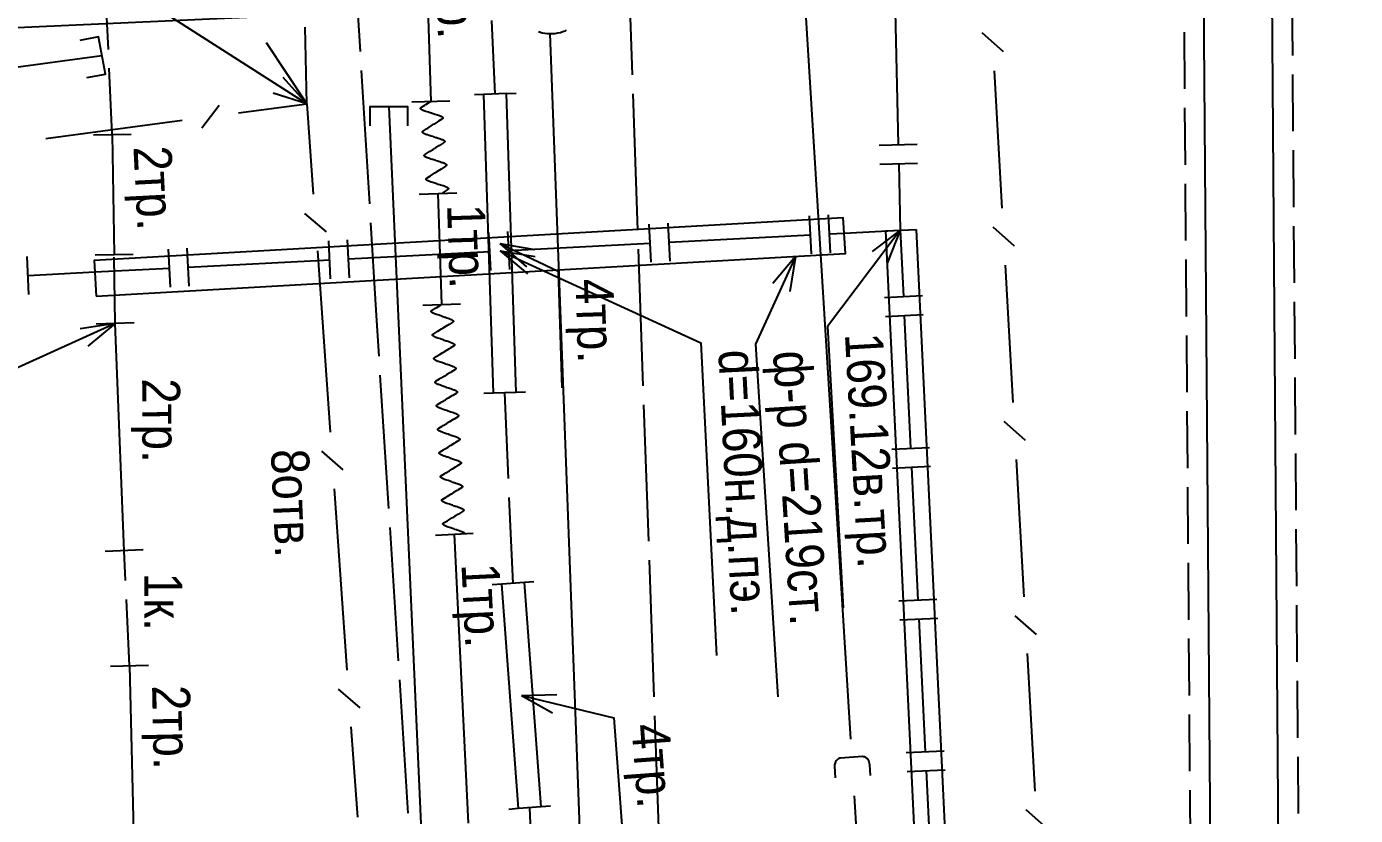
# Model space of a CAD drawing. Header units: metres. Extents: x -3947 to -3704, y 4976 to 6609.
# Drawn here: x -3901.47 to -3866.43, y 6378.33 to 6399.14 of the extents above; entities that cross this region are included whole.
import ezdxf
from ezdxf.enums import TextEntityAlignment as Align

# ---------------------------------------------------------------- set-up
doc = ezdxf.new("R2010")
doc.units = ezdxf.units.M
doc.header["$MEASUREMENT"] = 0
for name, color, linetype, lineweight in [('Водопровод', 7, 'Continuous', 25), ('Водосток', 7, 'Continuous', 25), ('Газопровод', 7, 'Continuous', 25), ('Кабели', 7, 'Continuous', 25), ('Кабель защиты', 7, 'Continuous', 25), ('Кабель связи', 7, 'Continuous', 25), ('Кабель электрический', 7, 'Continuous', 25), ('Канализация самотёчная', 7, 'Continuous', 25)]:
    doc.layers.add(name, color=color, linetype=linetype, lineweight=lineweight)
doc.styles.add('Style-RUSSIAN_1251', font='RUSSIAN_1251.shx')
doc.styles.add('Style-RUSSIAN_1251 I 0.00000', font='RUSSIAN_1251.shx')

msp = doc.modelspace()

# ---------------------------------------------------------------- linework, layer by layer
at = {"layer": 'Водопровод', "linetype": 'Continuous'}
for p, q in [((-3887.669, 6398.952), (-3886.555, 6369.061)), ((-3908.757, 6397.116), (-3899.478, 6398.373)), ((-3891.917, 6397.022), (-3890.372, 6362.448))]:
    msp.add_line(p, q, dxfattribs=at)
at = {"layer": 'Водопровод', "linetype": 'Continuous', "flags": 128}
for points in [[(-3903.681, 6399.016), (-3903.709, 6399.646), (-3888.662, 6400.321), (-3888.633, 6399.692), (-3903.681, 6399.016)], [(-3887.971, 6399.006), (-3887.943, 6398.996), (-3887.876, 6398.978), (-3887.807, 6398.965), (-3887.738, 6398.956), (-3887.669, 6398.952), (-3887.599, 6398.953), (-3887.529, 6398.959), (-3887.46, 6398.97), (-3887.392, 6398.986), (-3887.325, 6399.006), (-3887.26, 6399.031), (-3887.234, 6399.043)], [(-3899.88, 6397.792), (-3899.388, 6397.881), (-3899.567, 6398.865), (-3900.059, 6398.776)], [(-3891.417, 6396.522), (-3891.417, 6397.022), (-3892.417, 6397.022), (-3892.417, 6396.522)]]:
    msp.add_lwpolyline(points, dxfattribs=at)
at = {"layer": 'Водосток', "linetype": 'Continuous'}
for p, q in [((-3882.367, 6422.552), (-3879.741, 6380.342)), ((-3879.647, 6378.845), (-3877.021, 6336.634))]:
    msp.add_line(p, q, dxfattribs=at)
at = {"layer": 'Водосток', "linetype": 'Continuous', "flags": 128}
msp.add_lwpolyline([(-3879.219, 6379.383), (-3879.236, 6379.66), (-3879.241, 6379.699), (-3879.249, 6379.728), (-3879.263, 6379.769), (-3879.284, 6379.804), (-3879.306, 6379.83), (-3879.338, 6379.854), (-3879.371, 6379.872), (-3879.399, 6379.877), (-3879.427, 6379.88), (-3880.011, 6379.844), (-3880.035, 6379.838), (-3880.056, 6379.83), (-3880.08, 6379.814), (-3880.097, 6379.797), (-3880.119, 6379.773), (-3880.138, 6379.746), (-3880.15, 6379.713), (-3880.163, 6379.667), (-3880.165, 6379.63), (-3880.146, 6379.321)], dxfattribs=at)
at = {"layer": 'Газопровод', "linetype": 'Continuous'}
for p, q in [((-3878.568, 6399.536), (-3878.486, 6396.025)), ((-3878.986, 6396.013), (-3877.986, 6396.036)), ((-3878.974, 6395.513), (-3877.974, 6395.536)), ((-3878.474, 6395.525), (-3878.433, 6393.769)), ((-3880.77, 6393.147), (-3880.822, 6394.145)), ((-3880.271, 6393.173), (-3880.322, 6394.171)), ((-3889.223, 6392.707), (-3889.275, 6393.706)), ((-3888.723, 6392.733), (-3888.775, 6393.732)), ((-3884.996, 6392.927), (-3885.048, 6393.926)), ((-3884.497, 6392.953), (-3884.549, 6393.952)), ((-3878.433, 6393.769), (-3879.175, 6393.202)), ((-3878.433, 6393.769), (-3878.776, 6392.9)), ((-3878.433, 6393.769), (-3878.349, 6392.018)), ((-3893.449, 6392.487), (-3893.501, 6393.486)), ((-3892.95, 6392.513), (-3893.002, 6393.512)), ((-3888.749, 6393.233), (-3885.022, 6393.426)), ((-3884.523, 6393.452), (-3880.796, 6393.646)), ((-3901.403, 6392.074), (-3901.454, 6393.073)), ((-3897.675, 6392.268), (-3897.727, 6393.266)), ((-3897.176, 6392.294), (-3897.228, 6393.292)), ((-3897.202, 6392.793), (-3893.475, 6392.987)), ((-3892.976, 6393.013), (-3889.249, 6393.207)), ((-3888.978, 6393.22), (-3888.264, 6392.618)), ((-3888.978, 6393.22), (-3888.055, 6393.072)), ((-3881.193, 6393.074), (-3881.795, 6392.36)), ((-3881.193, 6393.074), (-3881.34, 6392.152)), ((-3878.849, 6391.994), (-3877.85, 6392.041)), ((-3878.825, 6391.494), (-3877.826, 6391.542)), ((-3878.325, 6391.518), (-3878.158, 6388.015)), ((-3878.657, 6387.991), (-3877.658, 6388.039)), ((-3878.633, 6387.492), (-3877.634, 6387.54)), ((-3878.134, 6387.516), (-3877.966, 6384.013)), ((-3878.466, 6383.989), (-3877.467, 6384.037)), ((-3878.442, 6383.49), (-3877.443, 6383.537)), ((-3877.942, 6383.514), (-3877.775, 6380.011)), ((-3878.274, 6379.987), (-3877.275, 6380.035)), ((-3878.25, 6379.487), (-3877.251, 6379.535)), ((-3877.751, 6379.511), (-3877.583, 6376.008))]:
    msp.add_line(p, q, dxfattribs=at)
at = {"layer": 'Газопровод', "linetype": 'Continuous', "flags": 128}
for points in [[(-3899.627, 6392.024), (-3879.88, 6393.149), (-3879.933, 6394.091), (-3899.68, 6392.966), (-3899.627, 6392.024)], [(-3878.433, 6393.769), (-3880.354, 6391.227), (-3879.938, 6383.806)], [(-3880.297, 6393.672), (-3879.911, 6393.692), (-3878.433, 6393.769)], [(-3878.016, 6393.789), (-3872.987, 6288.345), (-3873.787, 6288.307), (-3878.816, 6393.751), (-3878.016, 6393.789)], [(-3888.978, 6393.22), (-3883.691, 6390.796), (-3883.281, 6382.55)], [(-3881.193, 6393.074), (-3882.253, 6390.759), (-3881.66, 6381.462)], [(-3901.428, 6392.573), (-3899.663, 6392.665), (-3897.701, 6392.767)]]:
    msp.add_lwpolyline(points, dxfattribs=at)
at = {"layer": 'Кабели', "linetype": 'Continuous'}
for p, q in [((-3885.485, 6397.369), (-3885.359, 6393.766)), ((-3885.341, 6393.266), (-3885.215, 6389.663)), ((-3885.197, 6389.164), (-3885.071, 6385.561)), ((-3885.054, 6385.061), (-3884.928, 6381.459)), ((-3884.91, 6380.959), (-3884.784, 6377.356))]:
    msp.add_line(p, q, dxfattribs=at)
at = {"layer": 'Кабели', "linetype": 'Continuous', "flags": 128}
msp.add_lwpolyline([(-3885.623, 6401.471), (-3885.564, 6399.631), (-3885.502, 6397.868)], dxfattribs=at)
at = {"layer": 'Кабель защиты', "linetype": 'Continuous'}
for p, q in [((-3891.309, 6397.15), (-3890.309, 6397.182)), ((-3891.12, 6394.722), (-3890.12, 6394.756)), ((-3891.023, 6391.79), (-3890.023, 6391.824)), ((-3890.688, 6385.723), (-3889.69, 6385.771))]:
    msp.add_line(p, q, dxfattribs=at)
at = {"layer": 'Кабель защиты', "linetype": 'Continuous', "flags": 128}
for points in [[(-3890.948, 6401.575), (-3890.809, 6397.166)], [(-3890.785, 6396.855), (-3890.799, 6396.859), (-3890.849, 6396.873), (-3890.871, 6396.88), (-3890.904, 6396.889), (-3890.94, 6396.901), (-3890.965, 6396.909), (-3890.989, 6396.917), (-3891.006, 6396.924), (-3891.023, 6396.932), (-3891.034, 6396.937), (-3891.043, 6396.941), (-3891.05, 6396.946), (-3891.053, 6396.948), (-3891.056, 6396.95), (-3891.062, 6396.954), (-3891.065, 6396.957), (-3891.067, 6396.959), (-3891.07, 6396.961), (-3891.072, 6396.964), (-3891.074, 6396.967), (-3891.076, 6396.969), (-3891.076, 6396.97), (-3891.077, 6396.972), (-3891.078, 6396.973), (-3891.078, 6396.975), (-3891.079, 6396.977), (-3891.079, 6396.978), (-3891.079, 6396.98), (-3891.079, 6396.981), (-3891.079, 6396.982), (-3891.079, 6396.984), (-3891.079, 6396.985), (-3891.078, 6396.986), (-3891.078, 6396.987), (-3891.077, 6396.989), (-3891.076, 6396.991), (-3891.075, 6396.992), (-3891.075, 6396.993), (-3891.074, 6396.994), (-3891.073, 6396.996), (-3891.072, 6396.997), (-3891.071, 6396.998), (-3891.069, 6397), (-3891.067, 6397.002), (-3891.064, 6397.004), (-3891.06, 6397.007), (-3891.057, 6397.009), (-3891.05, 6397.014), (-3890.966, 6397.068), (-3890.938, 6397.085), (-3890.845, 6397.143), (-3890.809, 6397.166)], [(-3890.785, 6396.855), (-3890.77, 6396.851), (-3890.721, 6396.837), (-3890.699, 6396.831), (-3890.666, 6396.821), (-3890.629, 6396.81), (-3890.605, 6396.802), (-3890.581, 6396.793), (-3890.563, 6396.786), (-3890.546, 6396.779), (-3890.535, 6396.774), (-3890.527, 6396.769), (-3890.519, 6396.765), (-3890.516, 6396.763), (-3890.513, 6396.761), (-3890.508, 6396.757), (-3890.504, 6396.754), (-3890.502, 6396.752), (-3890.5, 6396.749), (-3890.497, 6396.747), (-3890.495, 6396.744), (-3890.494, 6396.742), (-3890.493, 6396.74), (-3890.492, 6396.739), (-3890.492, 6396.737), (-3890.491, 6396.736), (-3890.491, 6396.734), (-3890.49, 6396.732), (-3890.49, 6396.73), (-3890.49, 6396.729), (-3890.49, 6396.728), (-3890.491, 6396.727), (-3890.491, 6396.726), (-3890.491, 6396.725), (-3890.492, 6396.723), (-3890.492, 6396.722), (-3890.493, 6396.72), (-3890.494, 6396.718), (-3890.495, 6396.717), (-3890.495, 6396.716), (-3890.497, 6396.715), (-3890.498, 6396.714), (-3890.498, 6396.713), (-3890.501, 6396.71), (-3890.502, 6396.709), (-3890.505, 6396.706), (-3890.509, 6396.704), (-3890.512, 6396.701), (-3890.519, 6396.697), (-3890.603, 6396.643), (-3890.631, 6396.626), (-3890.724, 6396.567), (-3890.76, 6396.544)], [(-3890.736, 6396.233), (-3890.751, 6396.237), (-3890.8, 6396.251), (-3890.822, 6396.257), (-3890.855, 6396.267), (-3890.892, 6396.279), (-3890.916, 6396.287), (-3890.94, 6396.295), (-3890.958, 6396.302), (-3890.975, 6396.31), (-3890.985, 6396.315), (-3890.994, 6396.319), (-3891.002, 6396.324), (-3891.005, 6396.326), (-3891.008, 6396.328), (-3891.013, 6396.332), (-3891.017, 6396.334), (-3891.019, 6396.337), (-3891.021, 6396.339), (-3891.024, 6396.342), (-3891.026, 6396.345), (-3891.027, 6396.347), (-3891.028, 6396.348), (-3891.029, 6396.35), (-3891.029, 6396.351), (-3891.03, 6396.353), (-3891.03, 6396.355), (-3891.03, 6396.356), (-3891.031, 6396.358), (-3891.031, 6396.359), (-3891.03, 6396.36), (-3891.03, 6396.361), (-3891.03, 6396.363), (-3891.03, 6396.364), (-3891.029, 6396.365), (-3891.029, 6396.367), (-3891.028, 6396.369), (-3891.027, 6396.37), (-3891.026, 6396.371), (-3891.025, 6396.372), (-3891.024, 6396.374), (-3891.023, 6396.375), (-3891.022, 6396.376), (-3891.02, 6396.378), (-3891.018, 6396.38), (-3891.016, 6396.382), (-3891.012, 6396.385), (-3891.009, 6396.387), (-3891.002, 6396.392), (-3890.918, 6396.445), (-3890.89, 6396.463), (-3890.797, 6396.521), (-3890.76, 6396.544)], [(-3890.736, 6396.233), (-3890.722, 6396.229), (-3890.672, 6396.215), (-3890.65, 6396.209), (-3890.617, 6396.199), (-3890.581, 6396.188), (-3890.556, 6396.18), (-3890.532, 6396.171), (-3890.515, 6396.164), (-3890.498, 6396.157), (-3890.487, 6396.152), (-3890.478, 6396.147), (-3890.471, 6396.143), (-3890.468, 6396.141), (-3890.465, 6396.139), (-3890.459, 6396.135), (-3890.456, 6396.132), (-3890.454, 6396.13), (-3890.451, 6396.127), (-3890.449, 6396.125), (-3890.447, 6396.122), (-3890.445, 6396.12), (-3890.445, 6396.118), (-3890.444, 6396.117), (-3890.443, 6396.115), (-3890.443, 6396.114), (-3890.442, 6396.112), (-3890.442, 6396.11), (-3890.442, 6396.108), (-3890.442, 6396.107), (-3890.442, 6396.106), (-3890.442, 6396.105), (-3890.442, 6396.104), (-3890.443, 6396.103), (-3890.443, 6396.101), (-3890.444, 6396.1), (-3890.445, 6396.098), (-3890.446, 6396.096), (-3890.446, 6396.095), (-3890.447, 6396.094), (-3890.448, 6396.093), (-3890.449, 6396.092), (-3890.45, 6396.09), (-3890.452, 6396.088), (-3890.454, 6396.087), (-3890.457, 6396.084), (-3890.46, 6396.082), (-3890.464, 6396.079), (-3890.471, 6396.075), (-3890.555, 6396.021), (-3890.583, 6396.004), (-3890.676, 6395.945), (-3890.712, 6395.922)], [(-3890.688, 6395.611), (-3890.702, 6395.615), (-3890.752, 6395.629), (-3890.774, 6395.635), (-3890.807, 6395.645), (-3890.843, 6395.656), (-3890.868, 6395.665), (-3890.892, 6395.673), (-3890.909, 6395.68), (-3890.926, 6395.688), (-3890.937, 6395.693), (-3890.946, 6395.697), (-3890.953, 6395.702), (-3890.956, 6395.704), (-3890.96, 6395.706), (-3890.965, 6395.71), (-3890.968, 6395.712), (-3890.97, 6395.714), (-3890.973, 6395.717), (-3890.975, 6395.719), (-3890.977, 6395.723), (-3890.979, 6395.725), (-3890.98, 6395.726), (-3890.98, 6395.728), (-3890.981, 6395.729), (-3890.981, 6395.73), (-3890.982, 6395.732), (-3890.982, 6395.734), (-3890.982, 6395.736), (-3890.982, 6395.737), (-3890.982, 6395.738), (-3890.982, 6395.739), (-3890.982, 6395.74), (-3890.981, 6395.742), (-3890.981, 6395.743), (-3890.98, 6395.745), (-3890.979, 6395.747), (-3890.979, 6395.748), (-3890.978, 6395.749), (-3890.977, 6395.75), (-3890.976, 6395.752), (-3890.975, 6395.753), (-3890.974, 6395.754), (-3890.972, 6395.756), (-3890.97, 6395.758), (-3890.967, 6395.76), (-3890.964, 6395.763), (-3890.96, 6395.765), (-3890.953, 6395.77), (-3890.869, 6395.823), (-3890.841, 6395.841), (-3890.748, 6395.899), (-3890.712, 6395.922)], [(-3890.688, 6395.611), (-3890.673, 6395.607), (-3890.624, 6395.593), (-3890.602, 6395.587), (-3890.569, 6395.577), (-3890.532, 6395.566), (-3890.508, 6395.557), (-3890.484, 6395.549), (-3890.466, 6395.542), (-3890.449, 6395.535), (-3890.439, 6395.53), (-3890.43, 6395.525), (-3890.422, 6395.52), (-3890.419, 6395.519), (-3890.416, 6395.516), (-3890.411, 6395.513), (-3890.408, 6395.51), (-3890.405, 6395.508), (-3890.403, 6395.505), (-3890.401, 6395.503), (-3890.398, 6395.5), (-3890.397, 6395.497), (-3890.396, 6395.496), (-3890.395, 6395.495), (-3890.395, 6395.493), (-3890.394, 6395.492), (-3890.394, 6395.49), (-3890.394, 6395.488), (-3890.394, 6395.486), (-3890.394, 6395.485), (-3890.394, 6395.484), (-3890.394, 6395.483), (-3890.394, 6395.482), (-3890.394, 6395.481), (-3890.395, 6395.479), (-3890.395, 6395.477), (-3890.396, 6395.476), (-3890.397, 6395.474), (-3890.398, 6395.473), (-3890.399, 6395.472), (-3890.4, 6395.471), (-3890.401, 6395.469), (-3890.402, 6395.468), (-3890.404, 6395.466), (-3890.406, 6395.464), (-3890.408, 6395.462), (-3890.412, 6395.459), (-3890.416, 6395.457), (-3890.422, 6395.453), (-3890.506, 6395.399), (-3890.534, 6395.381), (-3890.627, 6395.323), (-3890.664, 6395.3)], [(-3890.639, 6394.989), (-3890.654, 6394.993), (-3890.703, 6395.007), (-3890.725, 6395.013), (-3890.758, 6395.023), (-3890.795, 6395.034), (-3890.82, 6395.043), (-3890.843, 6395.051), (-3890.861, 6395.058), (-3890.878, 6395.066), (-3890.889, 6395.071), (-3890.897, 6395.075), (-3890.905, 6395.08), (-3890.908, 6395.082), (-3890.911, 6395.084), (-3890.916, 6395.088), (-3890.92, 6395.09), (-3890.922, 6395.092), (-3890.924, 6395.095), (-3890.927, 6395.097), (-3890.929, 6395.1), (-3890.93, 6395.103), (-3890.931, 6395.104), (-3890.932, 6395.105), (-3890.932, 6395.107), (-3890.933, 6395.108), (-3890.933, 6395.11), (-3890.934, 6395.112), (-3890.934, 6395.114), (-3890.934, 6395.115), (-3890.934, 6395.116), (-3890.933, 6395.117), (-3890.933, 6395.118), (-3890.933, 6395.12), (-3890.932, 6395.121), (-3890.932, 6395.123), (-3890.931, 6395.124), (-3890.93, 6395.126), (-3890.929, 6395.127), (-3890.929, 6395.128), (-3890.928, 6395.129), (-3890.927, 6395.131), (-3890.926, 6395.132), (-3890.923, 6395.134), (-3890.922, 6395.136), (-3890.919, 6395.138), (-3890.915, 6395.141), (-3890.912, 6395.143), (-3890.905, 6395.147), (-3890.821, 6395.201), (-3890.793, 6395.219), (-3890.7, 6395.277), (-3890.664, 6395.3)], [(-3890.639, 6394.989), (-3890.625, 6394.985), (-3890.575, 6394.971), (-3890.553, 6394.965), (-3890.52, 6394.955), (-3890.484, 6394.944), (-3890.459, 6394.935), (-3890.435, 6394.927), (-3890.418, 6394.92), (-3890.401, 6394.912), (-3890.39, 6394.907), (-3890.381, 6394.903), (-3890.374, 6394.898), (-3890.371, 6394.896), (-3890.368, 6394.894), (-3890.362, 6394.89), (-3890.359, 6394.888), (-3890.357, 6394.886), (-3890.354, 6394.883), (-3890.352, 6394.881), (-3890.35, 6394.878), (-3890.348, 6394.875), (-3890.348, 6394.874), (-3890.347, 6394.872), (-3890.346, 6394.871), (-3890.346, 6394.87), (-3890.345, 6394.868), (-3890.345, 6394.866), (-3890.345, 6394.864), (-3890.345, 6394.863), (-3890.345, 6394.862), (-3890.345, 6394.861), (-3890.346, 6394.86), (-3890.346, 6394.858), (-3890.346, 6394.857), (-3890.347, 6394.855), (-3890.348, 6394.853), (-3890.349, 6394.852), (-3890.349, 6394.851), (-3890.35, 6394.85), (-3890.351, 6394.848), (-3890.352, 6394.847), (-3890.353, 6394.846), (-3890.355, 6394.844), (-3890.357, 6394.842), (-3890.36, 6394.84), (-3890.364, 6394.837), (-3890.367, 6394.835), (-3890.374, 6394.83), (-3890.458, 6394.777), (-3890.486, 6394.759), (-3890.504, 6394.748)], [(-3890.62, 6394.739), (-3890.523, 6391.807)], [(-3890.506, 6391.496), (-3890.52, 6391.5), (-3890.569, 6391.515), (-3890.591, 6391.522), (-3890.624, 6391.533), (-3890.66, 6391.545), (-3890.685, 6391.553), (-3890.708, 6391.563), (-3890.725, 6391.57), (-3890.743, 6391.578), (-3890.753, 6391.583), (-3890.762, 6391.588), (-3890.769, 6391.592), (-3890.772, 6391.594), (-3890.775, 6391.597), (-3890.78, 6391.601), (-3890.784, 6391.603), (-3890.786, 6391.606), (-3890.788, 6391.608), (-3890.79, 6391.611), (-3890.793, 6391.614), (-3890.794, 6391.616), (-3890.795, 6391.617), (-3890.795, 6391.619), (-3890.796, 6391.621), (-3890.796, 6391.622), (-3890.797, 6391.624), (-3890.797, 6391.626), (-3890.797, 6391.628), (-3890.797, 6391.628), (-3890.797, 6391.63), (-3890.797, 6391.631), (-3890.797, 6391.632), (-3890.796, 6391.633), (-3890.796, 6391.634), (-3890.795, 6391.636), (-3890.794, 6391.638), (-3890.793, 6391.639), (-3890.793, 6391.64), (-3890.792, 6391.641), (-3890.791, 6391.643), (-3890.79, 6391.644), (-3890.789, 6391.645), (-3890.786, 6391.647), (-3890.785, 6391.649), (-3890.782, 6391.651), (-3890.778, 6391.654), (-3890.774, 6391.656), (-3890.767, 6391.66), (-3890.682, 6391.712), (-3890.654, 6391.729), (-3890.56, 6391.785), (-3890.523, 6391.807)], [(-3890.506, 6391.496), (-3890.491, 6391.491), (-3890.442, 6391.476), (-3890.42, 6391.47), (-3890.388, 6391.459), (-3890.351, 6391.447), (-3890.327, 6391.438), (-3890.303, 6391.429), (-3890.286, 6391.422), (-3890.269, 6391.414), (-3890.258, 6391.409), (-3890.25, 6391.404), (-3890.242, 6391.399), (-3890.239, 6391.397), (-3890.236, 6391.395), (-3890.231, 6391.391), (-3890.228, 6391.388), (-3890.225, 6391.386), (-3890.223, 6391.384), (-3890.221, 6391.381), (-3890.219, 6391.378), (-3890.217, 6391.376), (-3890.217, 6391.374), (-3890.216, 6391.373), (-3890.215, 6391.371), (-3890.215, 6391.37), (-3890.215, 6391.368), (-3890.214, 6391.366), (-3890.214, 6391.364), (-3890.214, 6391.363), (-3890.214, 6391.362), (-3890.215, 6391.361), (-3890.215, 6391.36), (-3890.215, 6391.359), (-3890.216, 6391.357), (-3890.216, 6391.356), (-3890.217, 6391.354), (-3890.218, 6391.352), (-3890.219, 6391.351), (-3890.22, 6391.35), (-3890.221, 6391.349), (-3890.222, 6391.348), (-3890.223, 6391.347), (-3890.225, 6391.344), (-3890.227, 6391.343), (-3890.23, 6391.341), (-3890.233, 6391.338), (-3890.237, 6391.336), (-3890.244, 6391.331), (-3890.329, 6391.28), (-3890.357, 6391.263), (-3890.452, 6391.206), (-3890.489, 6391.184)], [(-3890.471, 6390.873), (-3890.486, 6390.877), (-3890.535, 6390.892), (-3890.557, 6390.899), (-3890.59, 6390.909), (-3890.626, 6390.922), (-3890.65, 6390.93), (-3890.674, 6390.939), (-3890.691, 6390.947), (-3890.708, 6390.955), (-3890.719, 6390.96), (-3890.727, 6390.965), (-3890.735, 6390.969), (-3890.738, 6390.971), (-3890.741, 6390.974), (-3890.746, 6390.978), (-3890.749, 6390.98), (-3890.752, 6390.983), (-3890.754, 6390.985), (-3890.756, 6390.988), (-3890.758, 6390.991), (-3890.76, 6390.993), (-3890.76, 6390.994), (-3890.761, 6390.996), (-3890.762, 6390.997), (-3890.762, 6390.999), (-3890.762, 6391.001), (-3890.763, 6391.003), (-3890.763, 6391.005), (-3890.763, 6391.005), (-3890.763, 6391.007), (-3890.762, 6391.008), (-3890.762, 6391.009), (-3890.762, 6391.01), (-3890.761, 6391.011), (-3890.761, 6391.013), (-3890.76, 6391.015), (-3890.759, 6391.016), (-3890.758, 6391.017), (-3890.757, 6391.018), (-3890.756, 6391.02), (-3890.755, 6391.021), (-3890.754, 6391.022), (-3890.752, 6391.024), (-3890.75, 6391.026), (-3890.747, 6391.028), (-3890.744, 6391.031), (-3890.74, 6391.033), (-3890.733, 6391.037), (-3890.648, 6391.089), (-3890.62, 6391.106), (-3890.525, 6391.162), (-3890.489, 6391.184)], [(-3890.471, 6390.873), (-3890.457, 6390.868), (-3890.408, 6390.853), (-3890.386, 6390.847), (-3890.353, 6390.836), (-3890.317, 6390.824), (-3890.292, 6390.815), (-3890.269, 6390.806), (-3890.252, 6390.799), (-3890.234, 6390.791), (-3890.224, 6390.786), (-3890.215, 6390.781), (-3890.208, 6390.776), (-3890.205, 6390.774), (-3890.202, 6390.772), (-3890.197, 6390.768), (-3890.193, 6390.765), (-3890.191, 6390.763), (-3890.189, 6390.76), (-3890.187, 6390.758), (-3890.184, 6390.755), (-3890.183, 6390.753), (-3890.182, 6390.751), (-3890.182, 6390.75), (-3890.181, 6390.748), (-3890.181, 6390.747), (-3890.18, 6390.745), (-3890.18, 6390.743), (-3890.18, 6390.741), (-3890.18, 6390.74), (-3890.18, 6390.739), (-3890.18, 6390.738), (-3890.181, 6390.737), (-3890.181, 6390.736), (-3890.181, 6390.734), (-3890.182, 6390.733), (-3890.183, 6390.731), (-3890.184, 6390.729), (-3890.184, 6390.728), (-3890.185, 6390.727), (-3890.186, 6390.726), (-3890.188, 6390.725), (-3890.188, 6390.724), (-3890.191, 6390.721), (-3890.193, 6390.72), (-3890.195, 6390.718), (-3890.199, 6390.715), (-3890.203, 6390.713), (-3890.21, 6390.708), (-3890.295, 6390.657), (-3890.323, 6390.64), (-3890.417, 6390.583), (-3890.454, 6390.561)], [(-3890.437, 6390.25), (-3890.452, 6390.254), (-3890.501, 6390.269), (-3890.522, 6390.276), (-3890.555, 6390.286), (-3890.591, 6390.299), (-3890.616, 6390.307), (-3890.64, 6390.316), (-3890.657, 6390.324), (-3890.674, 6390.332), (-3890.684, 6390.337), (-3890.693, 6390.342), (-3890.7, 6390.346), (-3890.703, 6390.348), (-3890.707, 6390.351), (-3890.712, 6390.355), (-3890.715, 6390.357), (-3890.717, 6390.36), (-3890.72, 6390.362), (-3890.722, 6390.365), (-3890.724, 6390.368), (-3890.725, 6390.37), (-3890.726, 6390.371), (-3890.727, 6390.373), (-3890.727, 6390.374), (-3890.728, 6390.376), (-3890.728, 6390.378), (-3890.728, 6390.38), (-3890.728, 6390.382), (-3890.728, 6390.382), (-3890.728, 6390.384), (-3890.728, 6390.385), (-3890.728, 6390.386), (-3890.728, 6390.387), (-3890.727, 6390.388), (-3890.726, 6390.39), (-3890.725, 6390.392), (-3890.725, 6390.393), (-3890.724, 6390.394), (-3890.723, 6390.395), (-3890.722, 6390.397), (-3890.721, 6390.398), (-3890.72, 6390.399), (-3890.718, 6390.401), (-3890.716, 6390.403), (-3890.713, 6390.405), (-3890.709, 6390.408), (-3890.706, 6390.41), (-3890.699, 6390.414), (-3890.614, 6390.466), (-3890.585, 6390.483), (-3890.491, 6390.539), (-3890.454, 6390.561)], [(-3890.437, 6390.25), (-3890.422, 6390.245), (-3890.374, 6390.23), (-3890.352, 6390.223), (-3890.319, 6390.213), (-3890.283, 6390.201), (-3890.258, 6390.192), (-3890.234, 6390.183), (-3890.217, 6390.176), (-3890.2, 6390.168), (-3890.19, 6390.163), (-3890.181, 6390.158), (-3890.174, 6390.153), (-3890.171, 6390.151), (-3890.168, 6390.149), (-3890.162, 6390.145), (-3890.159, 6390.142), (-3890.157, 6390.14), (-3890.154, 6390.137), (-3890.152, 6390.135), (-3890.15, 6390.132), (-3890.149, 6390.13), (-3890.148, 6390.128), (-3890.147, 6390.127), (-3890.147, 6390.125), (-3890.146, 6390.124), (-3890.146, 6390.122), (-3890.146, 6390.12), (-3890.146, 6390.118), (-3890.146, 6390.117), (-3890.146, 6390.116), (-3890.146, 6390.115), (-3890.146, 6390.114), (-3890.147, 6390.113), (-3890.147, 6390.111), (-3890.148, 6390.11), (-3890.149, 6390.108), (-3890.15, 6390.106), (-3890.15, 6390.105), (-3890.151, 6390.104), (-3890.152, 6390.103), (-3890.153, 6390.102), (-3890.154, 6390.101), (-3890.157, 6390.098), (-3890.158, 6390.097), (-3890.161, 6390.095), (-3890.165, 6390.092), (-3890.168, 6390.09), (-3890.175, 6390.085), (-3890.26, 6390.033), (-3890.289, 6390.017), (-3890.383, 6389.96), (-3890.42, 6389.938)], [(-3890.403, 6389.627), (-3890.417, 6389.631), (-3890.466, 6389.646), (-3890.488, 6389.653), (-3890.521, 6389.663), (-3890.557, 6389.676), (-3890.582, 6389.684), (-3890.605, 6389.693), (-3890.622, 6389.701), (-3890.64, 6389.709), (-3890.65, 6389.714), (-3890.659, 6389.719), (-3890.666, 6389.723), (-3890.669, 6389.725), (-3890.672, 6389.727), (-3890.677, 6389.731), (-3890.681, 6389.734), (-3890.683, 6389.736), (-3890.685, 6389.739), (-3890.687, 6389.741), (-3890.69, 6389.745), (-3890.691, 6389.747), (-3890.692, 6389.748), (-3890.692, 6389.75), (-3890.693, 6389.751), (-3890.693, 6389.753), (-3890.694, 6389.755), (-3890.694, 6389.756), (-3890.694, 6389.758), (-3890.694, 6389.759), (-3890.694, 6389.76), (-3890.694, 6389.762), (-3890.694, 6389.763), (-3890.693, 6389.764), (-3890.693, 6389.765), (-3890.692, 6389.767), (-3890.691, 6389.769), (-3890.69, 6389.77), (-3890.69, 6389.771), (-3890.689, 6389.772), (-3890.688, 6389.774), (-3890.687, 6389.775), (-3890.686, 6389.776), (-3890.683, 6389.778), (-3890.682, 6389.78), (-3890.679, 6389.782), (-3890.675, 6389.785), (-3890.671, 6389.787), (-3890.664, 6389.791), (-3890.579, 6389.843), (-3890.551, 6389.86), (-3890.457, 6389.916), (-3890.42, 6389.938)], [(-3890.403, 6389.627), (-3890.388, 6389.622), (-3890.339, 6389.607), (-3890.317, 6389.6), (-3890.285, 6389.59), (-3890.248, 6389.578), (-3890.224, 6389.569), (-3890.2, 6389.56), (-3890.183, 6389.553), (-3890.166, 6389.545), (-3890.155, 6389.539), (-3890.147, 6389.535), (-3890.139, 6389.53), (-3890.136, 6389.528), (-3890.133, 6389.526), (-3890.128, 6389.522), (-3890.125, 6389.519), (-3890.122, 6389.517), (-3890.12, 6389.514), (-3890.118, 6389.512), (-3890.116, 6389.509), (-3890.114, 6389.507), (-3890.114, 6389.505), (-3890.113, 6389.504), (-3890.112, 6389.502), (-3890.112, 6389.501), (-3890.112, 6389.499), (-3890.111, 6389.497), (-3890.111, 6389.495), (-3890.111, 6389.494), (-3890.111, 6389.493), (-3890.112, 6389.492), (-3890.112, 6389.491), (-3890.112, 6389.489), (-3890.113, 6389.488), (-3890.113, 6389.486), (-3890.114, 6389.485), (-3890.115, 6389.483), (-3890.116, 6389.482), (-3890.117, 6389.481), (-3890.118, 6389.48), (-3890.119, 6389.479), (-3890.12, 6389.478), (-3890.122, 6389.475), (-3890.124, 6389.474), (-3890.127, 6389.471), (-3890.13, 6389.469), (-3890.134, 6389.466), (-3890.141, 6389.462), (-3890.226, 6389.41), (-3890.254, 6389.394), (-3890.349, 6389.337), (-3890.386, 6389.315)], [(-3890.368, 6389.004), (-3890.383, 6389.008), (-3890.432, 6389.023), (-3890.454, 6389.03), (-3890.487, 6389.04), (-3890.523, 6389.053), (-3890.547, 6389.061), (-3890.571, 6389.07), (-3890.588, 6389.078), (-3890.605, 6389.086), (-3890.616, 6389.091), (-3890.624, 6389.096), (-3890.632, 6389.1), (-3890.635, 6389.102), (-3890.638, 6389.104), (-3890.643, 6389.108), (-3890.646, 6389.111), (-3890.649, 6389.113), (-3890.651, 6389.116), (-3890.653, 6389.118), (-3890.655, 6389.122), (-3890.657, 6389.124), (-3890.657, 6389.125), (-3890.658, 6389.127), (-3890.659, 6389.128), (-3890.659, 6389.13), (-3890.659, 6389.132), (-3890.66, 6389.133), (-3890.66, 6389.135), (-3890.66, 6389.136), (-3890.66, 6389.137), (-3890.659, 6389.138), (-3890.659, 6389.14), (-3890.659, 6389.141), (-3890.658, 6389.142), (-3890.658, 6389.144), (-3890.657, 6389.146), (-3890.656, 6389.147), (-3890.655, 6389.148), (-3890.654, 6389.149), (-3890.653, 6389.151), (-3890.652, 6389.152), (-3890.651, 6389.153), (-3890.649, 6389.155), (-3890.647, 6389.157), (-3890.644, 6389.159), (-3890.641, 6389.162), (-3890.637, 6389.164), (-3890.63, 6389.168), (-3890.545, 6389.22), (-3890.517, 6389.237), (-3890.422, 6389.293), (-3890.386, 6389.315)], [(-3890.368, 6389.004), (-3890.354, 6388.999), (-3890.305, 6388.984), (-3890.283, 6388.977), (-3890.25, 6388.967), (-3890.214, 6388.955), (-3890.189, 6388.946), (-3890.166, 6388.937), (-3890.149, 6388.93), (-3890.131, 6388.922), (-3890.121, 6388.916), (-3890.112, 6388.912), (-3890.105, 6388.907), (-3890.102, 6388.905), (-3890.099, 6388.903), (-3890.094, 6388.899), (-3890.09, 6388.896), (-3890.088, 6388.894), (-3890.086, 6388.891), (-3890.084, 6388.889), (-3890.081, 6388.886), (-3890.08, 6388.883), (-3890.079, 6388.882), (-3890.079, 6388.881), (-3890.078, 6388.879), (-3890.078, 6388.878), (-3890.077, 6388.876), (-3890.077, 6388.874), (-3890.077, 6388.872), (-3890.077, 6388.871), (-3890.077, 6388.87), (-3890.077, 6388.869), (-3890.078, 6388.868), (-3890.078, 6388.866), (-3890.078, 6388.865), (-3890.079, 6388.863), (-3890.08, 6388.862), (-3890.081, 6388.86), (-3890.081, 6388.859), (-3890.082, 6388.858), (-3890.083, 6388.857), (-3890.084, 6388.855), (-3890.085, 6388.854), (-3890.088, 6388.852), (-3890.09, 6388.851), (-3890.092, 6388.848), (-3890.096, 6388.846), (-3890.1, 6388.843), (-3890.107, 6388.839), (-3890.192, 6388.787), (-3890.22, 6388.771), (-3890.314, 6388.714), (-3890.351, 6388.692)], [(-3890.334, 6388.381), (-3890.349, 6388.385), (-3890.398, 6388.4), (-3890.419, 6388.407), (-3890.452, 6388.417), (-3890.488, 6388.429), (-3890.513, 6388.438), (-3890.537, 6388.447), (-3890.554, 6388.454), (-3890.571, 6388.462), (-3890.581, 6388.468), (-3890.59, 6388.473), (-3890.597, 6388.477), (-3890.6, 6388.479), (-3890.604, 6388.481), (-3890.609, 6388.485), (-3890.612, 6388.488), (-3890.614, 6388.49), (-3890.617, 6388.493), (-3890.619, 6388.495), (-3890.621, 6388.499), (-3890.622, 6388.501), (-3890.623, 6388.502), (-3890.624, 6388.504), (-3890.624, 6388.505), (-3890.625, 6388.507), (-3890.625, 6388.509), (-3890.625, 6388.51), (-3890.625, 6388.512), (-3890.625, 6388.513), (-3890.625, 6388.514), (-3890.625, 6388.515), (-3890.625, 6388.517), (-3890.624, 6388.518), (-3890.624, 6388.519), (-3890.623, 6388.521), (-3890.622, 6388.523), (-3890.622, 6388.524), (-3890.621, 6388.525), (-3890.62, 6388.526), (-3890.619, 6388.528), (-3890.618, 6388.529), (-3890.617, 6388.53), (-3890.615, 6388.532), (-3890.613, 6388.534), (-3890.61, 6388.536), (-3890.606, 6388.538), (-3890.603, 6388.541), (-3890.596, 6388.545), (-3890.511, 6388.597), (-3890.482, 6388.614), (-3890.388, 6388.67), (-3890.351, 6388.692)], [(-3890.3, 6387.758), (-3890.314, 6387.762), (-3890.363, 6387.777), (-3890.385, 6387.784), (-3890.418, 6387.794), (-3890.454, 6387.806), (-3890.479, 6387.815), (-3890.502, 6387.824), (-3890.519, 6387.831), (-3890.537, 6387.839), (-3890.547, 6387.845), (-3890.556, 6387.849), (-3890.563, 6387.854), (-3890.566, 6387.856), (-3890.569, 6387.858), (-3890.574, 6387.862), (-3890.578, 6387.865), (-3890.58, 6387.867), (-3890.582, 6387.87), (-3890.584, 6387.872), (-3890.587, 6387.876), (-3890.588, 6387.878), (-3890.589, 6387.879), (-3890.589, 6387.881), (-3890.59, 6387.882), (-3890.59, 6387.883), (-3890.591, 6387.886), (-3890.591, 6387.887), (-3890.591, 6387.889), (-3890.591, 6387.89), (-3890.591, 6387.891), (-3890.591, 6387.892), (-3890.591, 6387.893), (-3890.59, 6387.895), (-3890.59, 6387.896), (-3890.589, 6387.898), (-3890.588, 6387.9), (-3890.587, 6387.901), (-3890.587, 6387.902), (-3890.586, 6387.903), (-3890.585, 6387.904), (-3890.584, 6387.906), (-3890.583, 6387.907), (-3890.58, 6387.909), (-3890.579, 6387.91), (-3890.576, 6387.913), (-3890.572, 6387.915), (-3890.568, 6387.918), (-3890.561, 6387.922), (-3890.476, 6387.974), (-3890.448, 6387.991), (-3890.354, 6388.047), (-3890.317, 6388.069)], [(-3890.334, 6388.381), (-3890.319, 6388.376), (-3890.271, 6388.361), (-3890.249, 6388.354), (-3890.216, 6388.344), (-3890.18, 6388.332), (-3890.155, 6388.323), (-3890.131, 6388.314), (-3890.114, 6388.307), (-3890.097, 6388.299), (-3890.087, 6388.293), (-3890.078, 6388.289), (-3890.071, 6388.284), (-3890.068, 6388.282), (-3890.065, 6388.28), (-3890.059, 6388.276), (-3890.056, 6388.273), (-3890.054, 6388.271), (-3890.051, 6388.268), (-3890.049, 6388.266), (-3890.047, 6388.263), (-3890.046, 6388.26), (-3890.045, 6388.259), (-3890.044, 6388.257), (-3890.044, 6388.256), (-3890.043, 6388.255), (-3890.043, 6388.253), (-3890.043, 6388.251), (-3890.043, 6388.249), (-3890.043, 6388.248), (-3890.043, 6388.247), (-3890.043, 6388.246), (-3890.043, 6388.245), (-3890.044, 6388.243), (-3890.044, 6388.242), (-3890.045, 6388.24), (-3890.046, 6388.238), (-3890.046, 6388.237), (-3890.047, 6388.236), (-3890.048, 6388.235), (-3890.049, 6388.234), (-3890.05, 6388.232), (-3890.051, 6388.231), (-3890.054, 6388.229), (-3890.055, 6388.228), (-3890.058, 6388.225), (-3890.062, 6388.223), (-3890.065, 6388.22), (-3890.072, 6388.216), (-3890.157, 6388.164), (-3890.186, 6388.148), (-3890.28, 6388.091), (-3890.317, 6388.069)], [(-3890.3, 6387.758), (-3890.285, 6387.753), (-3890.236, 6387.738), (-3890.214, 6387.731), (-3890.182, 6387.721), (-3890.145, 6387.709), (-3890.121, 6387.7), (-3890.097, 6387.691), (-3890.08, 6387.684), (-3890.063, 6387.676), (-3890.052, 6387.67), (-3890.044, 6387.666), (-3890.036, 6387.661), (-3890.033, 6387.659), (-3890.03, 6387.657), (-3890.025, 6387.653), (-3890.022, 6387.65), (-3890.019, 6387.648), (-3890.017, 6387.645), (-3890.015, 6387.643), (-3890.013, 6387.64), (-3890.011, 6387.637), (-3890.011, 6387.636), (-3890.01, 6387.634), (-3890.009, 6387.633), (-3890.009, 6387.632), (-3890.009, 6387.63), (-3890.008, 6387.628), (-3890.008, 6387.626), (-3890.008, 6387.625), (-3890.008, 6387.624), (-3890.009, 6387.623), (-3890.009, 6387.622), (-3890.009, 6387.62), (-3890.01, 6387.619), (-3890.01, 6387.617), (-3890.011, 6387.615), (-3890.012, 6387.614), (-3890.013, 6387.613), (-3890.014, 6387.612), (-3890.015, 6387.611), (-3890.016, 6387.609), (-3890.017, 6387.608), (-3890.019, 6387.606), (-3890.021, 6387.605), (-3890.024, 6387.602), (-3890.027, 6387.6), (-3890.031, 6387.597), (-3890.038, 6387.593), (-3890.123, 6387.541), (-3890.151, 6387.524), (-3890.246, 6387.468), (-3890.283, 6387.446)], [(-3890.265, 6387.134), (-3890.28, 6387.139), (-3890.329, 6387.154), (-3890.351, 6387.161), (-3890.384, 6387.171), (-3890.42, 6387.183), (-3890.444, 6387.192), (-3890.468, 6387.201), (-3890.485, 6387.208), (-3890.502, 6387.216), (-3890.513, 6387.222), (-3890.521, 6387.226), (-3890.529, 6387.231), (-3890.532, 6387.233), (-3890.535, 6387.235), (-3890.54, 6387.239), (-3890.543, 6387.242), (-3890.546, 6387.244), (-3890.548, 6387.247), (-3890.55, 6387.249), (-3890.552, 6387.252), (-3890.554, 6387.255), (-3890.554, 6387.256), (-3890.555, 6387.258), (-3890.556, 6387.259), (-3890.556, 6387.26), (-3890.556, 6387.262), (-3890.557, 6387.264), (-3890.557, 6387.266), (-3890.557, 6387.267), (-3890.557, 6387.268), (-3890.556, 6387.269), (-3890.556, 6387.27), (-3890.556, 6387.272), (-3890.555, 6387.273), (-3890.555, 6387.275), (-3890.554, 6387.277), (-3890.553, 6387.278), (-3890.552, 6387.279), (-3890.551, 6387.28), (-3890.55, 6387.281), (-3890.549, 6387.283), (-3890.548, 6387.284), (-3890.546, 6387.286), (-3890.544, 6387.287), (-3890.541, 6387.29), (-3890.538, 6387.292), (-3890.534, 6387.295), (-3890.527, 6387.299), (-3890.442, 6387.351), (-3890.414, 6387.367), (-3890.319, 6387.424), (-3890.283, 6387.446)], [(-3890.265, 6387.134), (-3890.251, 6387.13), (-3890.202, 6387.115), (-3890.18, 6387.108), (-3890.147, 6387.098), (-3890.111, 6387.086), (-3890.086, 6387.077), (-3890.063, 6387.068), (-3890.046, 6387.061), (-3890.028, 6387.053), (-3890.018, 6387.047), (-3890.009, 6387.042), (-3890.002, 6387.038), (-3889.999, 6387.036), (-3889.996, 6387.034), (-3889.991, 6387.03), (-3889.987, 6387.027), (-3889.985, 6387.025), (-3889.983, 6387.022), (-3889.981, 6387.02), (-3889.978, 6387.016), (-3889.977, 6387.014), (-3889.976, 6387.013), (-3889.976, 6387.011), (-3889.975, 6387.01), (-3889.975, 6387.009), (-3889.974, 6387.006), (-3889.974, 6387.005), (-3889.974, 6387.003), (-3889.974, 6387.002), (-3889.974, 6387.001), (-3889.974, 6387), (-3889.975, 6386.998), (-3889.975, 6386.997), (-3889.975, 6386.996), (-3889.976, 6386.994), (-3889.977, 6386.992), (-3889.978, 6386.991), (-3889.978, 6386.99), (-3889.979, 6386.989), (-3889.98, 6386.987), (-3889.981, 6386.986), (-3889.982, 6386.985), (-3889.985, 6386.983), (-3889.987, 6386.982), (-3889.989, 6386.979), (-3889.993, 6386.977), (-3889.997, 6386.974), (-3890.004, 6386.97), (-3890.089, 6386.918), (-3890.117, 6386.901), (-3890.211, 6386.845), (-3890.248, 6386.823)], [(-3890.231, 6386.511), (-3890.246, 6386.516), (-3890.295, 6386.531), (-3890.316, 6386.538), (-3890.349, 6386.548), (-3890.385, 6386.56), (-3890.41, 6386.569), (-3890.434, 6386.578), (-3890.451, 6386.585), (-3890.468, 6386.593), (-3890.478, 6386.599), (-3890.487, 6386.603), (-3890.494, 6386.608), (-3890.497, 6386.61), (-3890.501, 6386.612), (-3890.506, 6386.616), (-3890.509, 6386.619), (-3890.511, 6386.621), (-3890.514, 6386.624), (-3890.516, 6386.626), (-3890.518, 6386.629), (-3890.519, 6386.632), (-3890.52, 6386.633), (-3890.521, 6386.634), (-3890.521, 6386.636), (-3890.522, 6386.637), (-3890.522, 6386.639), (-3890.522, 6386.641), (-3890.522, 6386.643), (-3890.522, 6386.644), (-3890.522, 6386.645), (-3890.522, 6386.646), (-3890.522, 6386.647), (-3890.521, 6386.649), (-3890.521, 6386.65), (-3890.52, 6386.652), (-3890.519, 6386.654), (-3890.519, 6386.655), (-3890.518, 6386.656), (-3890.517, 6386.657), (-3890.516, 6386.658), (-3890.515, 6386.66), (-3890.514, 6386.661), (-3890.512, 6386.663), (-3890.51, 6386.664), (-3890.507, 6386.667), (-3890.503, 6386.669), (-3890.5, 6386.672), (-3890.493, 6386.676), (-3890.408, 6386.728), (-3890.379, 6386.744), (-3890.285, 6386.801), (-3890.248, 6386.823)], [(-3890.231, 6386.511), (-3890.216, 6386.507), (-3890.167, 6386.492), (-3890.146, 6386.485), (-3890.113, 6386.475), (-3890.077, 6386.463), (-3890.052, 6386.454), (-3890.028, 6386.445), (-3890.011, 6386.438), (-3889.994, 6386.429), (-3889.984, 6386.424), (-3889.975, 6386.419), (-3889.968, 6386.415), (-3889.965, 6386.413), (-3889.962, 6386.411), (-3889.956, 6386.407), (-3889.953, 6386.404), (-3889.951, 6386.402), (-3889.948, 6386.399), (-3889.946, 6386.397), (-3889.944, 6386.393), (-3889.943, 6386.391), (-3889.942, 6386.39), (-3889.941, 6386.388), (-3889.941, 6386.387), (-3889.94, 6386.385), (-3889.94, 6386.383), (-3889.94, 6386.382), (-3889.94, 6386.38), (-3889.94, 6386.379), (-3889.94, 6386.378), (-3889.94, 6386.377), (-3889.94, 6386.375), (-3889.941, 6386.374), (-3889.941, 6386.373), (-3889.942, 6386.371), (-3889.943, 6386.369), (-3889.943, 6386.368), (-3889.944, 6386.367), (-3889.945, 6386.366), (-3889.946, 6386.364), (-3889.947, 6386.363), (-3889.948, 6386.362), (-3889.95, 6386.36), (-3889.952, 6386.358), (-3889.955, 6386.356), (-3889.959, 6386.354), (-3889.962, 6386.351), (-3889.969, 6386.347), (-3890.054, 6386.295), (-3890.083, 6386.278), (-3890.177, 6386.222), (-3890.214, 6386.2)], [(-3890.197, 6385.888), (-3890.211, 6385.893), (-3890.26, 6385.908), (-3890.282, 6385.915), (-3890.315, 6385.925), (-3890.351, 6385.937), (-3890.376, 6385.946), (-3890.399, 6385.955), (-3890.416, 6385.962), (-3890.434, 6385.97), (-3890.444, 6385.976), (-3890.453, 6385.98), (-3890.46, 6385.985), (-3890.463, 6385.987), (-3890.466, 6385.989), (-3890.471, 6385.993), (-3890.475, 6385.996), (-3890.477, 6385.998), (-3890.479, 6386.001), (-3890.481, 6386.003), (-3890.484, 6386.006), (-3890.485, 6386.008), (-3890.486, 6386.01), (-3890.486, 6386.011), (-3890.487, 6386.013), (-3890.487, 6386.014), (-3890.488, 6386.016), (-3890.488, 6386.018), (-3890.488, 6386.02), (-3890.488, 6386.021), (-3890.488, 6386.022), (-3890.488, 6386.023), (-3890.487, 6386.024), (-3890.487, 6386.026), (-3890.487, 6386.027), (-3890.486, 6386.029), (-3890.485, 6386.03), (-3890.484, 6386.032), (-3890.484, 6386.033), (-3890.483, 6386.034), (-3890.482, 6386.035), (-3890.481, 6386.036), (-3890.48, 6386.038), (-3890.477, 6386.04), (-3890.475, 6386.041), (-3890.473, 6386.044), (-3890.469, 6386.046), (-3890.465, 6386.049), (-3890.458, 6386.053), (-3890.373, 6386.105), (-3890.345, 6386.121), (-3890.251, 6386.178), (-3890.214, 6386.2)], [(-3890.197, 6385.888), (-3890.182, 6385.884), (-3890.133, 6385.869), (-3890.111, 6385.862), (-3890.079, 6385.852), (-3890.042, 6385.839), (-3890.018, 6385.831), (-3889.994, 6385.822), (-3889.977, 6385.814), (-3889.96, 6385.806), (-3889.949, 6385.801), (-3889.941, 6385.796), (-3889.933, 6385.792), (-3889.93, 6385.79), (-3889.927, 6385.788), (-3889.922, 6385.784), (-3889.919, 6385.781), (-3889.916, 6385.779), (-3889.914, 6385.776), (-3889.912, 6385.774), (-3889.91, 6385.77), (-3889.908, 6385.768), (-3889.908, 6385.767), (-3889.907, 6385.765), (-3889.906, 6385.764), (-3889.906, 6385.763)], [(-3890.189, 6385.747), (-3889.824, 6378.123)]]:
    msp.add_lwpolyline(points, dxfattribs=at)
at = {"layer": 'Кабель связи', "linetype": 'Continuous'}
for p, q in [((-3894.074, 6397.104), (-3894.117, 6399.119)), ((-3875.71, 6398.471), (-3876.269, 6398.971)), ((-3895.147, 6398.719), (-3894.074, 6397.104)), ((-3875.742, 6394.345), (-3875.947, 6397.972)), ((-3894.074, 6397.104), (-3894.698, 6397.799)), ((-3894.074, 6397.104), (-3894.967, 6397.378)), ((-3896.846, 6396.467), (-3896.39, 6397.063)), ((-3895.875, 6396.864), (-3894.074, 6397.104)), ((-3894.074, 6397.104), (-3893.906, 6394.715)), ((-3900.962, 6396.185), (-3897.361, 6396.666)), ((-3894.136, 6394.212), (-3893.57, 6393.721)), ((-3875.42, 6393.347), (-3875.979, 6393.846)), ((-3893.8, 6393.219), (-3893.463, 6388.44)), ((-3875.452, 6389.221), (-3875.657, 6392.848)), ((-3875.131, 6388.222), (-3875.69, 6388.722)), ((-3893.693, 6387.938), (-3893.127, 6387.446)), ((-3875.163, 6384.096), (-3875.368, 6387.723)), ((-3893.357, 6386.944), (-3893.019, 6382.165)), ((-3874.841, 6383.098), (-3875.4, 6383.597)), ((-3874.873, 6378.972), (-3875.078, 6382.599)), ((-3893.25, 6381.663), (-3892.684, 6381.172)), ((-3892.914, 6380.669), (-3892.745, 6378.28)), ((-3874.551, 6377.973), (-3875.111, 6378.473))]:
    msp.add_line(p, q, dxfattribs=at)
at = {"layer": 'Кабель связи', "linetype": 'Continuous', "flags": 128}
msp.add_lwpolyline([(-3894.074, 6397.104), (-3906.259, 6404.89), (-3906.552, 6412.707)], dxfattribs=at)
at = {"layer": 'Кабель электрический', "linetype": 'Continuous'}
for p, q in [((-3899.309, 6398.538), (-3899.356, 6399.557)), ((-3889.11, 6397.36), (-3889.204, 6399.295)), ((-3899.206, 6396.29), (-3899.286, 6398.038)), ((-3892.42, 6394.464), (-3892.635, 6397.984)), ((-3889.41, 6397.35), (-3889.66, 6397.342)), ((-3888.81, 6397.37), (-3889.41, 6397.35)), ((-3888.56, 6397.377), (-3888.81, 6397.369)), ((-3899.705, 6396.282), (-3898.706, 6396.298)), ((-3888.985, 6393.42), (-3888.282, 6392.805)), ((-3888.985, 6393.42), (-3888.065, 6393.256)), ((-3899.655, 6393.115), (-3898.655, 6393.131)), ((-3899.132, 6391.307), (-3899.154, 6393.056)), ((-3899.132, 6391.307), (-3900.055, 6391.163)), ((-3899.132, 6391.307), (-3899.849, 6390.707)), ((-3898.633, 6391.327), (-3899.632, 6391.286)), ((-3891.916, 6386.427), (-3892.14, 6389.946)), ((-3889.16, 6389.47), (-3889.41, 6389.462)), ((-3888.56, 6389.49), (-3889.16, 6389.47)), ((-3888.761, 6387.215), (-3888.86, 6389.48)), ((-3888.31, 6389.497), (-3888.56, 6389.489)), ((-3888.64, 6384.45), (-3888.739, 6386.715)), ((-3891.66, 6382.408), (-3891.884, 6385.928)), ((-3898.391, 6385.332), (-3899.39, 6385.291)), ((-3898.855, 6384.527), (-3898.89, 6385.311)), ((-3888.939, 6384.428), (-3889.189, 6384.409)), ((-3888.341, 6384.472), (-3888.939, 6384.428)), ((-3888.092, 6384.491), (-3888.341, 6384.472)), ((-3898.754, 6382.279), (-3898.832, 6384.028)), ((-3899.253, 6382.267), (-3898.254, 6382.292)), ((-3891.404, 6378.39), (-3891.628, 6381.909)), ((-3888.42, 6381.49), (-3887.487, 6381.523)), ((-3888.42, 6381.49), (-3887.603, 6381.037)), ((-3888.499, 6378.508), (-3888.749, 6378.489)), ((-3887.901, 6378.552), (-3888.499, 6378.508)), ((-3888.058, 6375.682), (-3888.2, 6378.53)), ((-3887.652, 6378.571), (-3887.901, 6378.552))]:
    msp.add_line(p, q, dxfattribs=at)
at = {"layer": 'Кабель электрический', "linetype": 'Continuous', "flags": 128}
for points in [[(-3892.666, 6398.484), (-3892.793, 6400.567), (-3892.871, 6402.004)], [(-3889.16, 6389.47), (-3889.41, 6397.35)], [(-3888.56, 6389.49), (-3888.81, 6397.37)], [(-3899.206, 6396.29), (-3899.155, 6393.123)], [(-3892.172, 6390.445), (-3892.241, 6391.518), (-3892.39, 6393.965)], [(-3888.985, 6393.42), (-3887.455, 6392.685), (-3887.357, 6389.61)], [(-3899.132, 6391.307), (-3905.667, 6388.345), (-3910.746, 6388.201)], [(-3898.89, 6385.311), (-3899.132, 6391.307)], [(-3888.499, 6378.508), (-3888.939, 6384.428)], [(-3887.901, 6378.552), (-3888.341, 6384.472)], [(-3898.754, 6382.279), (-3898.603, 6376.097)], [(-3888.42, 6381.49), (-3885.985, 6380.906), (-3885.757, 6377.837)]]:
    msp.add_lwpolyline(points, dxfattribs=at)
at = {"layer": 'Канализация самотёчная', "linetype": 'Continuous'}
for p, q in [((-3868.086, 6398.378), (-3868.097, 6399.878)), ((-3870.95, 6398.993), (-3870.939, 6397.493)), ((-3868.07, 6396.378), (-3868.082, 6397.878)), ((-3870.935, 6396.993), (-3870.924, 6395.493)), ((-3868.055, 6394.378), (-3868.067, 6395.878)), ((-3870.92, 6394.993), (-3870.909, 6393.493)), ((-3868.04, 6392.378), (-3868.052, 6393.878)), ((-3870.905, 6392.993), (-3870.893, 6391.493)), ((-3868.025, 6390.378), (-3868.036, 6391.878)), ((-3870.89, 6390.993), (-3870.878, 6389.493)), ((-3868.01, 6388.378), (-3868.021, 6389.878)), ((-3870.875, 6388.993), (-3870.863, 6387.493)), ((-3867.995, 6386.378), (-3868.006, 6387.878)), ((-3870.86, 6386.993), (-3870.848, 6385.493)), ((-3867.98, 6384.378), (-3867.991, 6385.878)), ((-3870.844, 6384.993), (-3870.833, 6383.493)), ((-3867.965, 6382.378), (-3867.976, 6383.878)), ((-3870.829, 6382.993), (-3870.818, 6381.493)), ((-3867.95, 6380.378), (-3867.961, 6381.878)), ((-3870.814, 6380.993), (-3870.803, 6379.493)), ((-3867.935, 6378.378), (-3867.946, 6379.878)), ((-3870.799, 6378.994), (-3870.788, 6377.494))]:
    msp.add_line(p, q, dxfattribs=at)
at = {"layer": 'Канализация самотёчная', "linetype": 'Continuous', "flags": 128}
for points in [[(-3868.232, 6110.117), (-3870.766, 6444.877)], [(-3866.432, 6110.13), (-3868.968, 6445.126)]]:
    msp.add_lwpolyline(points, dxfattribs=at)

# ---------------------------------------------------------------- texts
at = {"layer": 'Газопровод', "linetype": 'Continuous', "style": 'Style-RUSSIAN_1251', "width": 0.899998}
for s, rotation, p in [('169.12в.тр.', 273.2106, (-3878.894, 6391.083)), ('d=160н.д.пэ.', 272.8467, (-3882.231, 6390.643)), ('ф-р d=219ст.', 273.6463, (-3880.791, 6390.627))]:
    msp.add_text(s, height=1, rotation=rotation, dxfattribs=at).set_placement(p, align=Align.TOP_LEFT)
at = {"layer": 'Кабель защиты', "linetype": 'Continuous', "style": 'Style-RUSSIAN_1251 I 0.00000', "width": 0.9}
for rotation, p in [(271.8057, (-3890.688, 6401.023)), (271.8948, (-3890.381, 6394.437)), (272.741, (-3890.001, 6384.957))]:
    msp.add_text('1тр.', height=1, rotation=rotation, dxfattribs=at).set_placement(p)
at = {"layer": 'Кабель связи', "linetype": 'Continuous', "style": 'Style-RUSSIAN_1251', "width": 0.899998}
msp.add_text('8отв.', height=1, rotation=272.3624, dxfattribs=at).set_placement((-3895.024, 6387.977))
at = {"layer": 'Кабель электрический', "linetype": 'Continuous', "style": 'Style-RUSSIAN_1251', "width": 0.899998}
for s, rotation, p in [('2тр.', 272.9232, (-3898.65, 6395.965)), ('2тр.', 270.1959, (-3898.419, 6389.858)), ('1к.', 270.2368, (-3898.365, 6384.728)), ('2тр.', 271.1805, (-3898.158, 6381.755))]:
    msp.add_text(s, height=1, rotation=rotation, dxfattribs=at).set_placement(p)
at = {"layer": 'Кабель электрический', "linetype": 'Continuous', "style": 'Style-RUSSIAN_1251', "width": 0.9}
for rotation, p in [(271.8171, (-3885.998, 6392.506)), (274.2507, (-3884.522, 6380.789))]:
    msp.add_text('4тр.', height=1, rotation=rotation, dxfattribs=at).set_placement(p, align=Align.TOP_LEFT)

doc.saveas('drawing.dxf')
